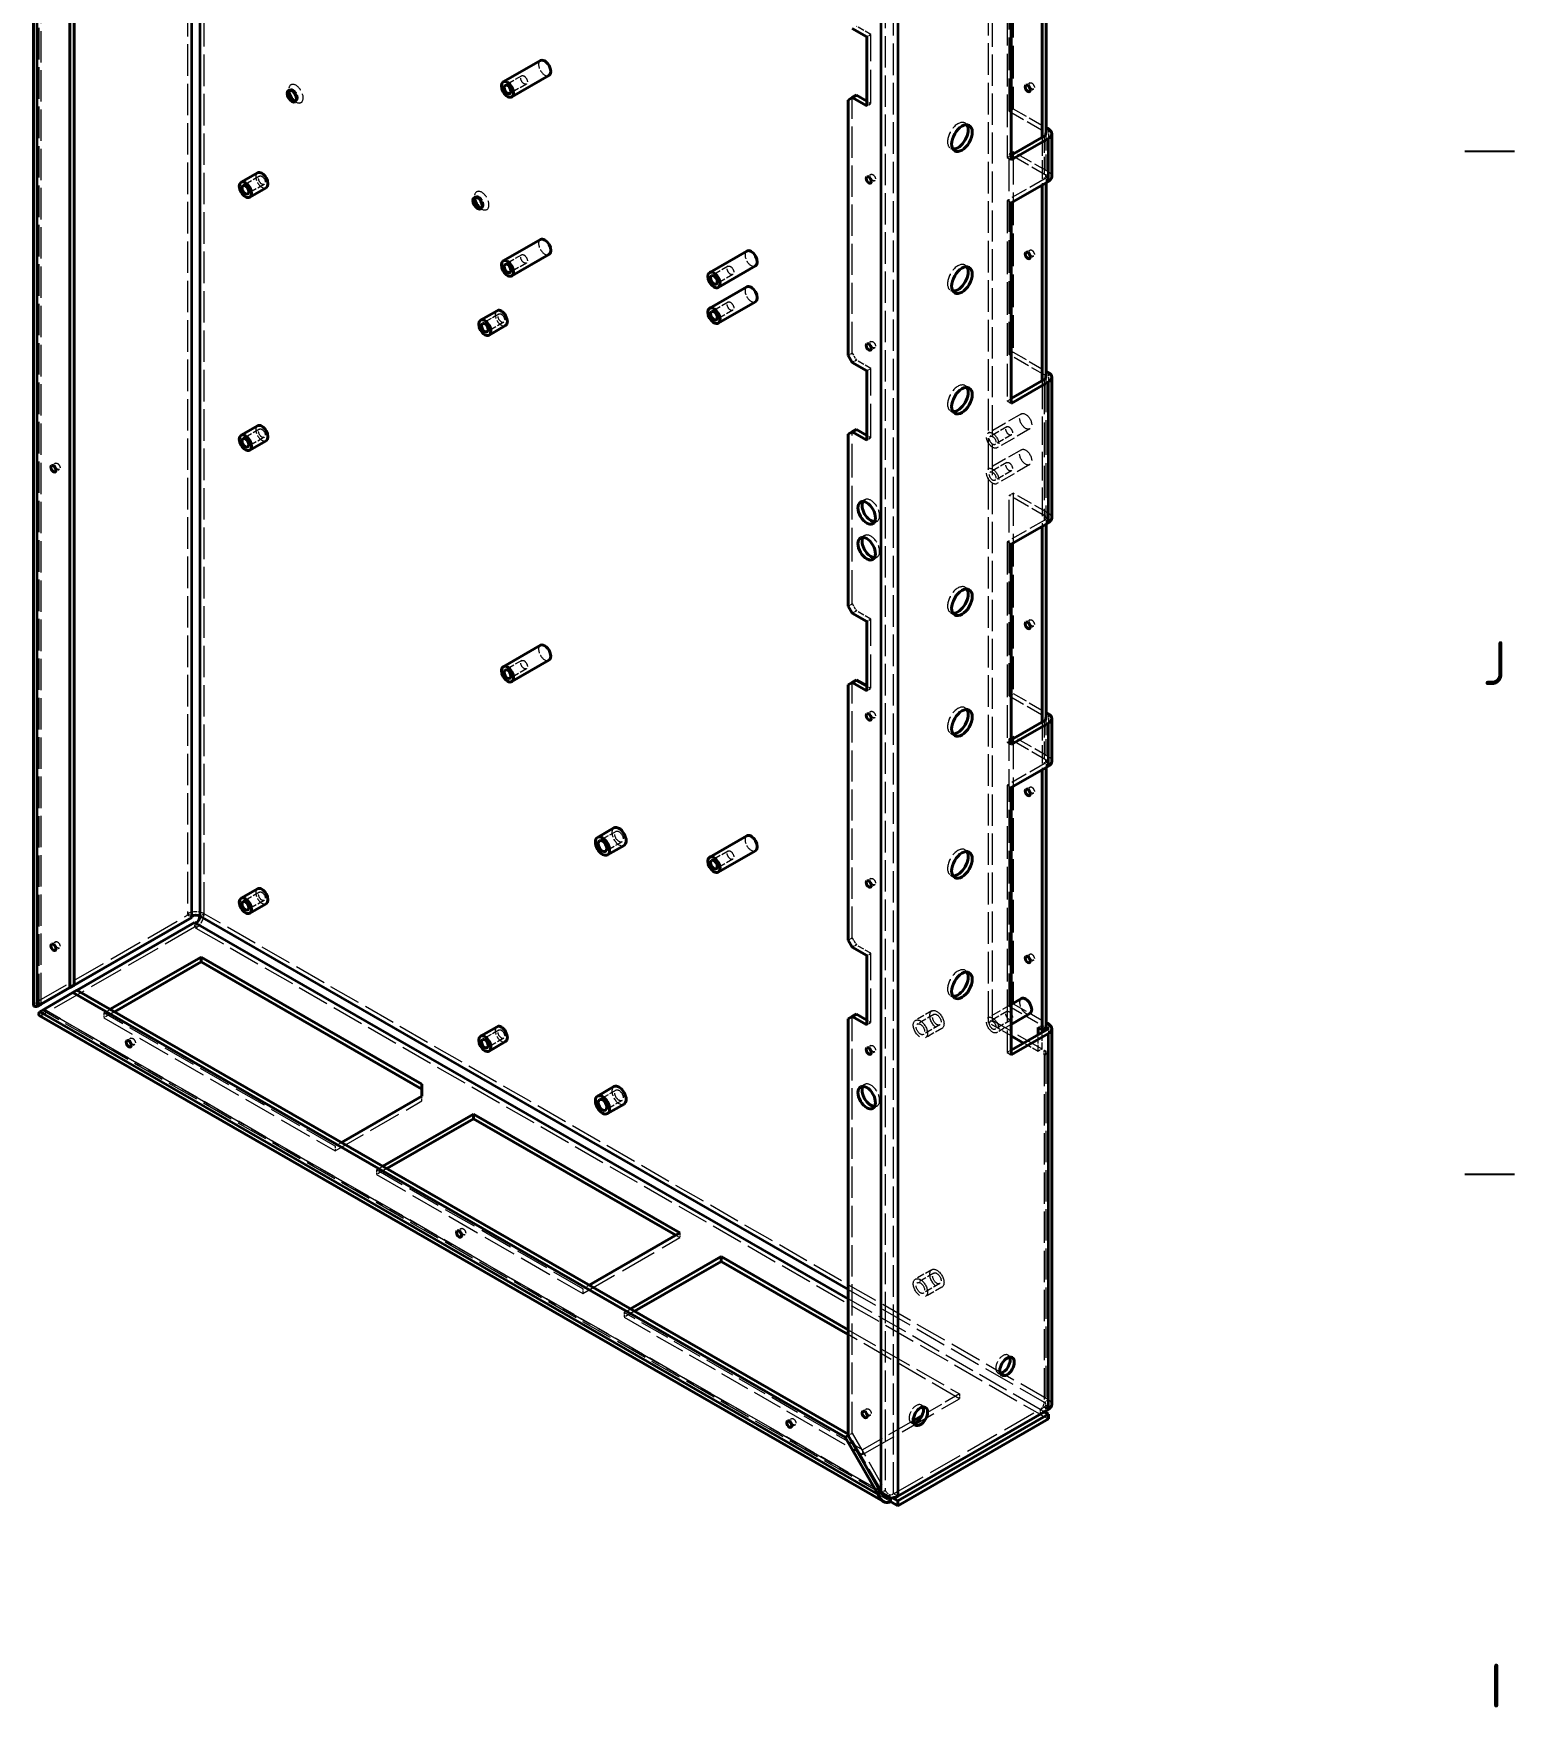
# Model space of a CAD drawing. Header units: millimetres. Extents: x 0 to 2378, y 0 to 1682.
# Drawn here: x 2141.9 to 2344.8, y 1188.4 to 1417.8 of the extents above; entities that cross this region are included whole.
import ezdxf

# ---------------------------------------------------------------- set-up
doc = ezdxf.new("R2010")
doc.units = ezdxf.units.MM
doc.header["$LTSCALE"] = 2
doc.linetypes.add('DASHED', pattern=[0.2067, 0.1654, -0.0413])
doc.layers.get('0').update_dxf_attribs({"color": 3, "lineweight": 25})
for name, color, linetype, lineweight in [('가려진 것(ISO)', 2, 'DASHED', 18), ('가려진 좁은 것(ISO)', 2, 'DASHED', 18), ('가시적인 것(ISO)', 3, 'Continuous', 40), ('가시적인 좁은 것(ISO)', 3, 'Continuous', 35), ('경계(ISO)', 7, 'Continuous', 25)]:
    doc.layers.add(name, color=color, linetype=linetype, lineweight=lineweight)
doc.styles.add('문자 텍스트_PSTEK_POSCO', font='isocp.shx')

# ---------------------------------------------------------------- blocks, each defined once
blk = doc.blocks.new('경계 Default Border')
at = {"layer": '경계(ISO)'}
for p, q in [((1169, 700.83), (1172.4, 700.83)), ((1169, 630.75), (1172.4, 630.75))]:
    blk.add_line(p, q, dxfattribs=at)
at = {"layer": '경계(ISO)', "color": 2, "char_height": 3, "attachment_point": 7, "style": '문자 텍스트_PSTEK_POSCO'}
for s, insert in [('J', (1170.23, 664.26)), ('I', (1170.71, 594.21))]:
    blk.add_mtext(s, dxfattribs=dict(at, insert=insert))

msp = doc.modelspace()

# ---------------------------------------------------------------- linework, layer by layer
at = {"layer": '가려진 것(ISO)', "ltscale": 13.062409}
for p, q in [((2142.666, 1284.644), (2142.666, 1500.967)), ((2253.492, 1240.176), (2268.765, 1231.38)), ((2268.765, 1230.726), (2253.492, 1239.522))]:
    msp.add_line(p, q, dxfattribs=at)
at = {"layer": '가려진 것(ISO)', "ltscale": 12.909633}
msp.add_line((2273.291, 1282.55), (2273.291, 1448.348), dxfattribs=at)
at = {"layer": '가려진 것(ISO)', "ltscale": 13.546203}
for p, q in [((2275.554, 1407.149), (2275.554, 1443.775)), ((2276.119, 1444.101), (2276.119, 1407.475)), ((2275.271, 1437.423), (2275.271, 1400.797)), ((2276.119, 1401.589), (2276.119, 1374.119)), ((2275.554, 1373.793), (2275.554, 1401.263)), ((2275.271, 1394.911), (2275.271, 1367.441)), ((2275.554, 1327.03), (2275.554, 1354.499)), ((2276.119, 1354.825), (2276.119, 1327.355)), ((2275.271, 1348.147), (2275.271, 1320.677)), ((2276.119, 1321.469), (2276.119, 1284.843)), ((2275.554, 1284.517), (2275.554, 1321.143)), ((2275.271, 1314.791), (2275.271, 1278.165)), ((2183.205, 1265.34), (2151.527, 1283.583)), ((2151.527, 1282.929), (2183.205, 1264.686)), ((2183.205, 1264.686), (2195.085, 1271.527))]:
    msp.add_line(p, q, dxfattribs=at)
at = {"layer": '가려진 것(ISO)', "ltscale": 13.092088}
msp.add_line((2272.725, 1282.224), (2272.725, 1441.516), dxfattribs=at)
at = {"layer": '가려진 것(ISO)', "ltscale": 2.666475}
for p, q in [((2256.603, 1417.669), (2254.623, 1418.809)), ((2256.603, 1371.886), (2254.623, 1373.026)), ((2256.603, 1337.549), (2254.623, 1338.689)), ((2256.603, 1291.766), (2254.623, 1292.907))]:
    msp.add_line(p, q, dxfattribs=at)
at = {"layer": '가려진 것(ISO)', "ltscale": 0.761779}
for p, q in [((2256.037, 1417.343), (2256.603, 1417.669)), ((2278.419, 1411.016), (2277.854, 1410.69)), ((2254.057, 1408.997), (2253.492, 1408.671)), ((2256.037, 1408.511), (2256.603, 1408.185)), ((2278.91, 1410.164), (2278.345, 1409.838)), ((2256.037, 1407.859), (2256.603, 1408.185)), ((2275.554, 1407.149), (2276.119, 1407.475)), ((2269.523, 1405.513), (2270.089, 1405.187)), ((2267.527, 1402.046), (2268.092, 1401.721)), ((2276.119, 1401.589), (2275.554, 1401.263)), ((2275.271, 1400.797), (2275.836, 1401.123)), ((2275.271, 1400.797), (2275.836, 1400.471)), ((2256.64, 1398.474), (2256.075, 1398.149)), ((2257.131, 1397.622), (2256.566, 1397.296)), ((2275.836, 1394.585), (2275.271, 1394.911)), ((2278.419, 1388.125), (2277.854, 1387.799)), ((2269.523, 1386.055), (2270.089, 1385.729)), ((2278.91, 1387.272), (2278.345, 1386.947)), ((2267.527, 1382.589), (2268.092, 1382.263)), ((2253.492, 1373.68), (2254.057, 1374.006)), ((2256.64, 1375.583), (2256.075, 1375.257)), ((2257.131, 1374.731), (2256.566, 1374.405)), ((2276.119, 1374.119), (2275.554, 1373.793)), ((2254.623, 1373.026), (2254.057, 1372.7)), ((2256.037, 1371.56), (2256.603, 1371.886)), ((2269.523, 1369.541), (2270.089, 1369.215)), ((2275.271, 1367.441), (2275.836, 1367.767)), ((2275.271, 1367.441), (2275.836, 1367.115)), ((2267.527, 1366.074), (2268.092, 1365.749)), ((2254.057, 1363.214), (2253.492, 1362.889)), ((2256.037, 1362.728), (2256.603, 1362.402)), ((2256.037, 1362.077), (2256.603, 1362.402)), ((2144.918, 1358.901), (2144.352, 1358.575)), ((2145.408, 1358.049), (2144.843, 1357.723)), ((2255.755, 1353.902), (2255.189, 1353.576)), ((2275.554, 1354.499), (2276.119, 1354.825)), ((2255.755, 1348.996), (2255.189, 1348.671)), ((2257.451, 1350.955), (2256.886, 1350.629)), ((2275.836, 1347.821), (2275.271, 1348.147)), ((2257.451, 1346.05), (2256.886, 1345.724)), ((2269.523, 1341.908), (2270.089, 1341.582)), ((2253.492, 1339.343), (2254.057, 1339.669)), ((2254.623, 1338.689), (2254.057, 1338.363)), ((2256.037, 1337.223), (2256.603, 1337.549)), ((2267.527, 1338.441), (2268.092, 1338.116)), ((2278.419, 1337.437), (2277.854, 1337.111)), ((2278.91, 1336.584), (2278.345, 1336.259)), ((2254.057, 1328.877), (2253.492, 1328.552)), ((2256.037, 1328.391), (2256.603, 1328.066)), ((2256.037, 1327.74), (2256.603, 1328.066)), ((2275.554, 1327.03), (2276.119, 1327.355)), ((2256.64, 1324.895), (2256.075, 1324.569)), ((2257.131, 1324.043), (2256.566, 1323.717)), ((2269.523, 1325.393), (2270.089, 1325.067)), ((2267.527, 1321.927), (2268.092, 1321.601)), ((2275.554, 1321.143), (2276.119, 1321.469)), ((2275.271, 1320.677), (2275.836, 1321.003)), ((2275.271, 1320.677), (2275.836, 1320.352)), ((2275.836, 1314.465), (2275.271, 1314.791)), ((2278.419, 1314.545), (2277.854, 1314.22)), ((2278.91, 1313.693), (2278.345, 1313.367)), ((2269.523, 1305.936), (2270.089, 1305.61)), ((2256.64, 1302.004), (2256.075, 1301.678)), ((2257.131, 1301.151), (2256.566, 1300.826)), ((2267.527, 1302.469), (2268.092, 1302.143)), ((2163.548, 1296.86), (2162.982, 1297.186)), ((2163.548, 1296.668), (2162.982, 1296.994)), ((2163.948, 1295.976), (2163.948, 1295.321)), ((2164.679, 1296.86), (2165.245, 1297.186)), ((2164.113, 1295.88), (2164.113, 1295.226)), ((2253.492, 1293.561), (2254.057, 1293.886)), ((2144.918, 1293.334), (2144.352, 1293.008)), ((2145.408, 1292.481), (2144.843, 1292.156)), ((2254.623, 1292.907), (2254.057, 1292.581)), ((2256.037, 1291.441), (2256.603, 1291.766)), ((2278.419, 1291.654), (2277.854, 1291.328)), ((2269.523, 1289.421), (2270.089, 1289.095)), ((2278.91, 1290.802), (2278.345, 1290.476)), ((2267.527, 1285.955), (2268.092, 1285.629)), ((2275.554, 1284.517), (2276.119, 1284.843)), ((2143.3, 1284.088), (2142.735, 1283.762)), ((2151.527, 1283.583), (2151.527, 1282.929)), ((2254.057, 1283.095), (2253.492, 1282.769)), ((2256.037, 1282.609), (2256.603, 1282.283)), ((2256.037, 1281.957), (2256.603, 1282.283)), ((2273.291, 1282.55), (2272.725, 1282.224)), ((2155.241, 1280.113), (2154.676, 1279.787)), ((2279.513, 1281.585), (2280.079, 1281.911)), ((2280.079, 1281.911), (2280.645, 1281.585)), ((2155.732, 1279.26), (2155.167, 1278.934)), ((2256.64, 1279.112), (2256.075, 1278.787)), ((2257.131, 1278.26), (2256.566, 1277.934)), ((2275.836, 1278.491), (2275.271, 1278.165)), ((2275.271, 1278.165), (2275.836, 1277.839)), ((2280.079, 1278.641), (2279.513, 1278.315)), ((2280.928, 1278.152), (2280.362, 1278.478)), ((2280.362, 1277.826), (2280.928, 1278.152)), ((2255.755, 1273.782), (2255.189, 1273.456)), ((2195.085, 1271.527), (2195.085, 1272.181)), ((2257.451, 1270.836), (2256.886, 1270.51)), ((2183.205, 1265.34), (2183.205, 1264.686)), ((2188.862, 1262.083), (2188.862, 1261.429)), ((2200.496, 1254.052), (2199.93, 1253.726)), ((2200.987, 1253.2), (2200.421, 1252.874)), ((2230.44, 1253.45), (2230.44, 1252.796)), ((2217.146, 1245.795), (2217.146, 1245.141)), ((2222.803, 1242.537), (2222.803, 1241.883)), ((2275.404, 1236.703), (2275.969, 1236.378)), ((2274.006, 1234.277), (2274.572, 1233.951)), ((2263.524, 1229.862), (2264.09, 1229.537)), ((2268.765, 1231.38), (2268.765, 1230.726)), ((2280.362, 1230.243), (2280.928, 1230.568)), ((2245.751, 1227.991), (2245.185, 1227.666)), ((2256.075, 1229.323), (2255.509, 1228.997)), ((2256.566, 1228.47), (2256, 1228.144)), ((2262.127, 1227.436), (2262.693, 1227.11)), ((2279.796, 1229.263), (2279.796, 1228.609)), ((2246.242, 1227.139), (2245.676, 1226.813)), ((2253.492, 1225.676), (2254.057, 1226.002)), ((2255.472, 1223.725), (2255.472, 1223.071)), ((2258.583, 1218.164), (2258.017, 1217.838))]:
    msp.add_line(p, q, dxfattribs=at)
at = {"layer": '가려진 것(ISO)', "ltscale": 14.029995}
for p, q in [((2256.603, 1408.185), (2256.603, 1417.669)), ((2256.603, 1362.402), (2256.603, 1371.886)), ((2256.603, 1328.066), (2256.603, 1337.549)), ((2256.603, 1282.283), (2256.603, 1291.766))]:
    msp.add_line(p, q, dxfattribs=at)
at = {"layer": '가려진 것(ISO)', "ltscale": 3.047415}
for p, q in [((2208.762, 1411.99), (2206.499, 1410.687)), ((2209.409, 1410.866), (2207.146, 1409.563)), ((2172.841, 1398.244), (2170.578, 1396.941)), ((2173.488, 1397.121), (2171.225, 1395.817)), ((2208.762, 1387.464), (2206.499, 1386.161)), ((2209.409, 1386.34), (2207.146, 1385.037)), ((2237.046, 1385.892), (2234.783, 1384.589)), ((2237.693, 1384.768), (2235.431, 1383.465)), ((2237.046, 1380.986), (2234.783, 1379.683)), ((2205.651, 1379.35), (2203.388, 1378.047)), ((2237.693, 1379.863), (2235.431, 1378.56)), ((2206.298, 1378.227), (2204.035, 1376.924)), ((2172.841, 1363.58), (2170.578, 1362.277)), ((2275.23, 1363.903), (2272.967, 1362.6)), ((2275.877, 1362.779), (2273.614, 1361.476)), ((2173.488, 1362.457), (2171.225, 1361.153)), ((2275.23, 1358.998), (2272.967, 1357.695)), ((2275.877, 1357.874), (2273.614, 1356.571)), ((2208.762, 1331.87), (2206.499, 1330.567)), ((2209.409, 1330.747), (2207.146, 1329.444)), ((2221.684, 1308.463), (2219.421, 1307.16)), ((2222.509, 1307.03), (2220.246, 1305.727)), ((2237.046, 1305.772), (2234.783, 1304.469)), ((2237.693, 1304.648), (2235.431, 1303.345)), ((2172.841, 1300.139), (2170.578, 1298.836)), ((2173.488, 1299.015), (2171.225, 1297.712)), ((2264.965, 1283.86), (2262.703, 1282.557)), ((2265.241, 1283.38), (2262.979, 1282.077)), ((2275.23, 1283.784), (2272.967, 1282.481)), ((2275.877, 1282.66), (2273.614, 1281.357)), ((2205.651, 1281.245), (2203.388, 1279.942)), ((2206.298, 1280.121), (2204.035, 1278.818)), ((2266.067, 1281.947), (2263.804, 1280.644)), ((2266.343, 1281.468), (2264.08, 1280.165)), ((2221.684, 1273.015), (2219.421, 1271.712)), ((2222.509, 1271.582), (2220.246, 1270.279)), ((2264.965, 1248.411), (2262.703, 1247.108)), ((2265.241, 1247.931), (2262.979, 1246.628)), ((2266.067, 1246.498), (2263.804, 1245.195)), ((2266.343, 1246.019), (2264.08, 1244.716))]:
    msp.add_line(p, q, dxfattribs=at)
at = {"layer": '가려진 것(ISO)', "ltscale": 0.285604}
for p, q in [((2177.029, 1410.121), (2176.817, 1409.999)), ((2177.927, 1408.561), (2177.715, 1408.439)), ((2202.485, 1395.462), (2202.272, 1395.34)), ((2203.383, 1393.902), (2203.171, 1393.78))]:
    msp.add_line(p, q, dxfattribs=at)
at = {"layer": '가려진 것(ISO)', "ltscale": 0.673312}
for p, q in [((2176.841, 1409.708), (2176.841, 1410.115)), ((2177.475, 1408.607), (2177.828, 1408.402)), ((2202.297, 1395.049), (2202.297, 1395.456)), ((2202.931, 1393.948), (2203.283, 1393.743))]:
    msp.add_line(p, q, dxfattribs=at)
at = {"layer": '가려진 것(ISO)', "ltscale": 1.077359}
for p, q in [((2254.623, 1409.325), (2254.057, 1408.997)), ((2254.057, 1374.006), (2254.623, 1373.026)), ((2254.623, 1363.543), (2254.057, 1363.214)), ((2254.057, 1339.669), (2254.623, 1338.689)), ((2254.623, 1329.206), (2254.057, 1328.877)), ((2254.057, 1293.886), (2254.623, 1292.907)), ((2254.623, 1283.423), (2254.057, 1283.095))]:
    msp.add_line(p, q, dxfattribs=at)
at = {"layer": '가려진 것(ISO)', "ltscale": 12.941461}
for p, q in [((2254.057, 1374.006), (2254.057, 1408.997)), ((2254.057, 1293.886), (2254.057, 1328.877))]:
    msp.add_line(p, q, dxfattribs=at)
at = {"layer": '가려진 것(ISO)', "ltscale": 6.856808}
for p, q in [((2275.554, 1407.149), (2280.645, 1404.217)), ((2280.596, 1404.054), (2280.596, 1398.168)), ((2280.645, 1398.331), (2275.554, 1401.263)), ((2280.362, 1397.842), (2275.271, 1394.911)), ((2280.645, 1370.861), (2275.554, 1373.793)), ((2280.645, 1351.567), (2275.554, 1354.499)), ((2280.362, 1351.079), (2275.271, 1348.147)), ((2275.554, 1327.03), (2280.645, 1324.098)), ((2280.596, 1323.935), (2280.596, 1318.049)), ((2280.645, 1318.211), (2275.554, 1321.143)), ((2280.362, 1317.723), (2275.271, 1314.791))]:
    msp.add_line(p, q, dxfattribs=at)
at = {"layer": '가려진 것(ISO)', "ltscale": 6.094929}
for p, q in [((2276.119, 1407.475), (2280.645, 1404.869)), ((2276.119, 1374.119), (2280.645, 1371.513)), ((2277.227, 1365.667), (2272.702, 1363.061)), ((2278.405, 1363.622), (2273.88, 1361.016)), ((2277.227, 1360.762), (2272.702, 1358.156)), ((2278.405, 1358.716), (2273.88, 1356.11)), ((2276.119, 1327.355), (2280.645, 1324.749)), ((2275.554, 1284.517), (2280.079, 1281.911)), ((2276.119, 1284.843), (2280.645, 1282.237))]:
    msp.add_line(p, q, dxfattribs=at)
at = {"layer": '가려진 것(ISO)', "ltscale": 6.579017}
for p, q in [((2280.569, 1403.935), (2280.569, 1398.287)), ((2280.569, 1323.816), (2280.569, 1318.168))]:
    msp.add_line(p, q, dxfattribs=at)
at = {"layer": '가려진 것(ISO)', "ltscale": 6.475868}
for p, q in [((2280.928, 1398.82), (2276.119, 1401.589)), ((2280.928, 1352.056), (2276.119, 1354.825)), ((2280.928, 1318.7), (2276.119, 1321.469))]:
    msp.add_line(p, q, dxfattribs=at)
at = {"layer": '가려진 것(ISO)', "ltscale": 7.615746}
for p, q in [((2280.079, 1403.566), (2280.079, 1397.028)), ((2280.079, 1323.446), (2280.079, 1316.908))]:
    msp.add_line(p, q, dxfattribs=at)
at = {"layer": '가려진 것(ISO)', "ltscale": 0.101972}
for p, q in [((2280.569, 1398.287), (2280.645, 1398.331)), ((2280.569, 1351.524), (2280.645, 1351.567)), ((2280.569, 1318.168), (2280.645, 1318.211))]:
    msp.add_line(p, q, dxfattribs=at)
at = {"layer": '가려진 것(ISO)', "ltscale": 1.138307}
for p, q in [((2280.645, 1398.331), (2280.645, 1397.354)), ((2280.645, 1351.567), (2280.645, 1350.59)), ((2280.645, 1318.211), (2280.645, 1317.234))]:
    msp.add_line(p, q, dxfattribs=at)
at = {"layer": '가려진 것(ISO)', "ltscale": 11.803054}
msp.add_line((2280.079, 1370.21), (2280.079, 1350.264), dxfattribs=at)
at = {"layer": '가려진 것(ISO)', "ltscale": 14.095494}
msp.add_line((2280.569, 1370.579), (2280.569, 1351.524), dxfattribs=at)
at = {"layer": '가려진 것(ISO)', "ltscale": 14.271892}
msp.add_line((2280.596, 1370.699), (2280.596, 1351.404), dxfattribs=at)
at = {"layer": '가려진 것(ISO)', "ltscale": 13.933236}
msp.add_line((2254.057, 1339.669), (2254.057, 1363.214), dxfattribs=at)
at = {"layer": '가려진 것(ISO)', "ltscale": 14.126754}
for p, q in [((2142.335, 1285.104), (2162.982, 1296.994)), ((2163.948, 1295.321), (2143.3, 1283.431)), ((2259.714, 1217.701), (2280.362, 1229.591))]:
    msp.add_line(p, q, dxfattribs=at)
at = {"layer": '가려진 것(ISO)', "ltscale": 0.223049}
for p, q in [((2162.982, 1296.994), (2162.982, 1297.186)), ((2164.113, 1295.226), (2163.948, 1295.321)), ((2253.492, 1225.865), (2253.657, 1225.77))]:
    msp.add_line(p, q, dxfattribs=at)
at = {"layer": '가려진 것(ISO)', "ltscale": 10.946984}
for p, q in [((2143.3, 1284.088), (2147.826, 1286.714)), ((2258.183, 1217.931), (2253.657, 1225.77)), ((2254.057, 1226.002), (2258.583, 1218.164))]:
    msp.add_line(p, q, dxfattribs=at)
at = {"layer": '가려진 것(ISO)', "ltscale": 6.121499}
msp.add_line((2147.845, 1286.703), (2143.3, 1284.085), dxfattribs=at)
at = {"layer": '가려진 것(ISO)', "ltscale": 4.221442}
msp.add_line((2275.836, 1284.746), (2272.702, 1282.941), dxfattribs=at)
at = {"layer": '가려진 것(ISO)', "ltscale": 13.191597}
msp.add_line((2258.75, 1217.333), (2143.066, 1283.951), dxfattribs=at)
at = {"layer": '가려진 것(ISO)', "ltscale": 1.169288}
for p, q in [((2151.527, 1283.583), (2152.395, 1284.083)), ((2184.074, 1265.84), (2183.205, 1265.34)), ((2188.862, 1262.083), (2189.73, 1262.583)), ((2218.015, 1246.295), (2217.146, 1245.795)), ((2222.803, 1242.537), (2223.672, 1243.037))]:
    msp.add_line(p, q, dxfattribs=at)
at = {"layer": '가려진 것(ISO)', "ltscale": 1.934119}
for p, q in [((2152.963, 1283.756), (2151.527, 1282.929)), ((2190.298, 1262.256), (2188.862, 1261.429)), ((2224.239, 1242.71), (2222.803, 1241.883))]:
    msp.add_line(p, q, dxfattribs=at)
at = {"layer": '가려진 것(ISO)', "ltscale": 12.994365}
msp.add_line((2254.057, 1226.002), (2254.057, 1283.095), dxfattribs=at)
at = {"layer": '가려진 것(ISO)', "ltscale": 4.190233}
msp.add_line((2275.836, 1280.433), (2272.725, 1282.224), dxfattribs=at)
at = {"layer": '가려진 것(ISO)', "ltscale": 11.611031}
msp.add_line((2280.079, 1278.641), (2273.291, 1282.55), dxfattribs=at)
at = {"layer": '가려진 것(ISO)', "ltscale": 2.635266}
msp.add_line((2275.836, 1282.023), (2273.88, 1280.896), dxfattribs=at)
at = {"layer": '가려진 것(ISO)', "ltscale": 2.670887}
for p, q in [((2279.513, 1278.315), (2279.513, 1280.608)), ((2280.079, 1278.641), (2280.079, 1280.934))]:
    msp.add_line(p, q, dxfattribs=at)
at = {"layer": '가려진 것(ISO)', "ltscale": 0.758838}
msp.add_line((2280.928, 1281.422), (2280.928, 1280.771), dxfattribs=at)
at = {"layer": '가려진 것(ISO)', "ltscale": 2.681236}
msp.add_line((2279.513, 1278.315), (2277.522, 1279.462), dxfattribs=at)
at = {"layer": '가려진 것(ISO)', "ltscale": 12.974447}
msp.add_line((2280.596, 1278.152), (2280.596, 1229.917), dxfattribs=at)
at = {"layer": '가려진 것(ISO)', "ltscale": 13.822656}
for p, q in [((2217.146, 1245.795), (2188.862, 1262.083)), ((2188.862, 1261.429), (2217.146, 1245.141))]:
    msp.add_line(p, q, dxfattribs=at)
at = {"layer": '가려진 것(ISO)', "ltscale": 15.158845}
for p, q in [((2217.146, 1245.141), (2230.44, 1252.796)), ((2255.472, 1223.071), (2268.765, 1230.726))]:
    msp.add_line(p, q, dxfattribs=at)
at = {"layer": '가려진 것(ISO)', "ltscale": 0.764731}
msp.add_line((2230.44, 1252.796), (2229.872, 1253.123), dxfattribs=at)
at = {"layer": '가려진 것(ISO)', "ltscale": 12.417352}
for p, q in [((2255.472, 1223.725), (2222.803, 1242.537)), ((2222.803, 1241.883), (2255.472, 1223.071))]:
    msp.add_line(p, q, dxfattribs=at)
at = {"layer": '가려진 것(ISO)', "ltscale": 6.935311}
msp.add_line((2268.765, 1231.38), (2263.616, 1228.415), dxfattribs=at)
at = {"layer": '가려진 것(ISO)', "ltscale": 11.853854}
msp.add_line((2262.402, 1227.716), (2255.472, 1223.725), dxfattribs=at)
at = {"layer": '가려진 것(ISO)', "ltscale": 0.758826}
msp.add_line((2280.36, 1228.938), (2279.796, 1229.263), dxfattribs=at)
at = {"layer": '가려진 것(ISO)', "ltscale": 1.523657}
msp.add_line((2279.796, 1228.609), (2280.928, 1227.957), dxfattribs=at)
at = {"layer": '가려진 것(ISO)', "ltscale": 0.222007}
msp.add_line((2253.657, 1225.77), (2253.493, 1225.675), dxfattribs=at)
at = {"layer": '가려진 것(ISO)', "ltscale": 0.221659}
msp.add_line((2258.183, 1217.931), (2258.018, 1217.837), dxfattribs=at)
at = {"layer": '가려진 것(ISO)', "ltscale": 0.329824}
msp.add_line((2259.314, 1217.277), (2259.559, 1217.136), dxfattribs=at)
at = {"layer": '가려진 것(ISO)', "ltscale": 3.530331}
for centre in [(2211.914, 1413.057), (2173.164, 1397.682), (2211.914, 1388.531), (2240.198, 1386.959), (2240.198, 1382.053), (2205.974, 1378.789), (2173.164, 1363.018), (2211.914, 1332.937), (2240.198, 1306.839), (2173.164, 1299.577), (2277.816, 1284.525), (2205.974, 1280.683)]:
    msp.add_ellipse(centre, major_axis=(0.589, -1.023), ratio=0.5780931, start_param=3.1415927, end_param=6.2831853, dxfattribs=at)
at = {"layer": '가려진 것(ISO)', "ltscale": 6.818691}
for centre in [(2177.831, 1409.545), (2203.287, 1394.886)]:
    msp.add_ellipse(centre, major_axis=(0.699, -1.213), ratio=0.5780931, start_param=5.2968474, end_param=10.4111158, dxfattribs=at)
at = {"layer": '가려진 것(ISO)', "ltscale": 3.879783}
for centre in [(2209.085, 1411.428), (2173.164, 1397.682), (2209.085, 1386.902), (2237.37, 1385.33), (2237.37, 1380.425), (2205.974, 1378.789), (2173.164, 1363.018), (2273.291, 1362.038), (2275.554, 1363.341), (2275.554, 1358.436), (2273.291, 1357.133), (2209.085, 1331.309), (2237.37, 1305.21), (2173.164, 1299.577), (2273.291, 1281.919), (2275.554, 1283.222), (2205.974, 1280.683)]:
    msp.add_ellipse(centre, major_axis=(-0.324, 0.562), ratio=0.5780931, dxfattribs=at)
at = {"layer": '가려진 것(ISO)', "ltscale": 2.942724}
for centre in [(2278.665, 1410.59), (2256.886, 1398.048), (2278.665, 1387.698), (2256.886, 1375.157), (2145.163, 1358.475), (2278.665, 1337.011), (2256.886, 1324.469), (2278.665, 1314.119), (2256.886, 1301.578), (2145.163, 1292.908), (2278.665, 1291.228), (2155.487, 1279.686), (2256.886, 1278.686), (2200.742, 1253.626), (2245.996, 1227.565), (2256.32, 1228.896)]:
    msp.add_ellipse(centre, major_axis=(-0.245, 0.426), ratio=0.5780931, dxfattribs=at)
at = {"layer": '가려진 것(ISO)', "ltscale": 3.099685}
for centre in [(2177.478, 1409.341), (2202.934, 1394.682)]:
    msp.add_ellipse(centre, major_axis=(-0.449, 0.78), ratio=0.5780931, start_param=2.9041191, end_param=6.5206588, dxfattribs=at)
at = {"layer": '가려진 것(ISO)', "ltscale": 7.073884}
for centre in [(2268.525, 1403.78), (2268.525, 1384.322), (2268.525, 1367.808), (2268.525, 1340.174), (2268.525, 1323.66), (2268.525, 1304.202), (2268.525, 1287.688)]:
    msp.add_ellipse(centre, major_axis=(0.998, 1.733), ratio=0.5780931, start_param=5.9969973, end_param=9.710966, dxfattribs=at)
at = {"layer": '가려진 것(ISO)', "ltscale": 0.797737}
for centre in [(2279.796, 1398.168), (2279.796, 1351.404), (2279.796, 1318.049)]:
    msp.add_ellipse(centre, major_axis=(0.8, 0), ratio=0.5758617, start_param=5.4977871, end_param=6.5449847, dxfattribs=at)
at = {"layer": '가려진 것(ISO)', "ltscale": 1.196656}
for centre, major_axis, ratio, start_param, end_param in [((2279.796, 1398.168), (1.6, 0), 0.5758617, 0, 0.7853982), ((2279.796, 1351.404), (1.6, 0), 0.5758617, 0, 0.7853982), ((2279.796, 1318.049), (1.6, 0), 0.5758617, 0, 0.7853982), ((2279.796, 1278.152), (0.8, 0), 0.5758617, 5.4977871, 7.0685835), ((2279.796, 1229.917), (0.399, 0.693), 0.5780931, 3.9250571, 5.4958534), ((2279.796, 1229.917), (0.8, 0), 0.5758617, 5.4977871, 7.0685835), ((2279.796, 1229.917), (1.6, 0), 0.5758617, 0, 0.7853982)]:
    msp.add_ellipse(centre, major_axis=major_axis, ratio=ratio, start_param=start_param, end_param=end_param, dxfattribs=at)
at = {"layer": '가려진 것(ISO)', "ltscale": 7.060761}
for centre in [(2277.816, 1364.644), (2273.291, 1362.038), (2277.816, 1359.739), (2273.291, 1357.133), (2273.291, 1281.919)]:
    msp.add_ellipse(centre, major_axis=(-0.589, 1.023), ratio=0.5780931, dxfattribs=at)
at = {"layer": '가려진 것(ISO)', "ltscale": 6.182315}
for centre in [(2256.603, 1352.428), (2256.603, 1347.523), (2256.603, 1272.309)]:
    msp.add_ellipse(centre, major_axis=(0.848, -1.473), ratio=0.5780931, start_param=5.9446408, end_param=9.7633224, dxfattribs=at)
at = {"layer": '가려진 것(ISO)', "ltscale": 4.128709}
for centre in [(2222.096, 1307.747), (2222.096, 1272.298)]:
    msp.add_ellipse(centre, major_axis=(0.689, -1.196), ratio=0.5780931, start_param=3.1415927, end_param=6.2831853, dxfattribs=at)
at = {"layer": '가려진 것(ISO)', "ltscale": 4.94729}
for centre in [(2222.096, 1307.747), (2265.654, 1282.664), (2263.391, 1281.361), (2222.096, 1272.298), (2265.654, 1247.215), (2263.391, 1245.912)]:
    msp.add_ellipse(centre, major_axis=(-0.413, 0.716), ratio=0.5780931, dxfattribs=at)
at = {"layer": '가려진 것(ISO)', "ltscale": 2.393412}
for centre, major_axis, ratio, start_param, end_param in [((2164.113, 1296.534), (1.6, 0), 0.5758617, 0.7853982, 2.3561945), ((2164.113, 1296.534), (-0.798, -1.387), 0.5780931, 0.7834645, 2.3542608), ((2279.796, 1229.917), (-0.798, -1.387), 0.5780931, 0.7834645, 2.3542608)]:
    msp.add_ellipse(centre, major_axis=major_axis, ratio=ratio, start_param=start_param, end_param=end_param, dxfattribs=at)
at = {"layer": '가려진 것(ISO)', "ltscale": 1.455164}
for centre, major_axis, ratio, start_param, end_param in [((2143.866, 1284.414), (0.8, 0.462), 0.0016725, 2.3552276, 3.9260239), ((2258.749, 1218.257), (0.566, -0.979), 0.5769785, 4.7114221, 6.2822185)]:
    msp.add_ellipse(centre, major_axis=major_axis, ratio=ratio, start_param=start_param, end_param=end_param, dxfattribs=at)
at = {"layer": '가려진 것(ISO)', "ltscale": 10.487174}
for centre in [(2263.391, 1281.361), (2265.654, 1282.664), (2265.654, 1247.215), (2263.391, 1245.912)]:
    msp.add_ellipse(centre, major_axis=(-0.689, 1.196), ratio=0.5780931, dxfattribs=at)
at = {"layer": '가려진 것(ISO)', "ltscale": 5.295444}
for centre in [(2274.705, 1235.49), (2262.826, 1228.649)]:
    msp.add_ellipse(centre, major_axis=(0.699, 1.213), ratio=0.5780931, start_param=5.8680848, end_param=9.8398785, dxfattribs=at)
at = {"layer": '가려진 것(ISO)', "ltscale": 0.80604}
msp.add_ellipse((2259.149, 1218.489), major_axis=(0.566, -0.979), ratio=0.5769785, start_param=4.7114221, end_param=5.4968203, dxfattribs=at)
at = {"layer": '가려진 것(ISO)', "ltscale": 0.598278}
msp.add_ellipse((2259.149, 1218.027), major_axis=(0.8, 0), ratio=0.5758617, start_param=4.712389, end_param=5.4977871, dxfattribs=at)
at = {"layer": '가려진 것(ISO)', "ltscale": 1.22289}
msp.add_open_spline([(2141.867, 1284.644), (2141.866, 1284.668), (2141.872, 1284.694), (2141.885, 1284.721), (2141.937, 1284.831), (2142.097, 1284.967), (2142.335, 1285.104)], degree=3, knots=[-0.78539816, -0.78539816, -0.78539816, -0.78539816, -0.62965502, -0.62965502, -0.62965502, 0, 0, 0, 0], dxfattribs=at)
at = {"layer": '가려진 것(ISO)', "ltscale": 0.943371}
msp.add_open_spline([(2142.663, 1284.644), (2142.626, 1284.644), (2142.596, 1284.643), (2142.558, 1284.639), (2142.552, 1284.638), (2142.548, 1284.638), (2142.548, 1284.638), (2142.548, 1284.638), (2142.557, 1284.639), (2142.587, 1284.647), (2142.61, 1284.653), (2142.665, 1284.671), (2142.699, 1284.683), (2142.776, 1284.716), (2142.821, 1284.737), (2142.877, 1284.767), (2142.887, 1284.773), (2142.898, 1284.779)], degree=3, knots=[0.00122001, 0.00122001, 0.00122001, 0.00122001, 0.0445376, 0.0445376, 0.08531395, 0.08531395, 0.08561374, 0.08561374, 0.12270622, 0.12270622, 0.15867402, 0.15867402, 0.1963105, 0.1963105, 0.23809845, 0.23809845, 0.24789216, 0.24789216, 0.24789216, 0.24789216], dxfattribs=at)
at = {"layer": '가려진 것(ISO)', "ltscale": 1.218876}
msp.add_open_spline([(2143.3, 1283.431), (2143.005, 1283.261), (2142.774, 1283.2), (2142.667, 1283.259)], degree=3, dxfattribs=at)
at = {"layer": '가려진 것(ISO)', "ltscale": 0.931842}
msp.add_open_spline([(2143.298, 1284.087), (2143.239, 1284.052), (2143.185, 1284.015), (2143.101, 1283.95), (2143.068, 1283.921), (2143.026, 1283.882), (2143.014, 1283.868), (2143.006, 1283.859), (2143.005, 1283.858), (2143.005, 1283.858), (2143.006, 1283.859), (2143.013, 1283.869), (2143.022, 1283.881), (2143.043, 1283.913), (2143.054, 1283.931), (2143.066, 1283.951)], degree=3, knots=[0, 0, 0, 0, 0.05443853, 0.05443853, 0.10276192, 0.10276192, 0.14297232, 0.14297232, 0.16065327, 0.16065327, 0.17932472, 0.17932472, 0.21540633, 0.21540633, 0.24351067, 0.24351067, 0.24351067, 0.24351067], dxfattribs=at)
at = {"layer": '가려진 것(ISO)', "ltscale": 0.761779}
msp.add_open_spline([(2259.149, 1217.566), (2259.149, 1217.489), (2259.149, 1217.413), (2259.149, 1217.259), (2259.149, 1217.182), (2259.149, 1217.105)], degree=3, knots=[0, 0, 0, 0, 0.1, 0.1, 0.2, 0.2, 0.2, 0.2], dxfattribs=at)
at = {"layer": '가려진 것(ISO)', "ltscale": 0.194407}
msp.add_open_spline([(2259.314, 1217.277), (2259.314, 1217.222), (2259.314, 1217.166), (2259.314, 1217.11)], degree=3, dxfattribs=at)
at = {"layer": '가려진 좁은 것(ISO)', "ltscale": 13.062409}
for p, q in [((2162.982, 1513.509), (2162.982, 1297.186)), ((2165.245, 1297.186), (2165.245, 1513.509)), ((2259.714, 1217.701), (2259.714, 1434.024))]:
    msp.add_line(p, q, dxfattribs=at)
at = {"layer": '가려진 좁은 것(ISO)', "ltscale": 13.006557}
for p, q in [((2142.9, 1284.781), (2142.9, 1500.179)), ((2258.583, 1433.562), (2258.583, 1218.164))]:
    msp.add_line(p, q, dxfattribs=at)
at = {"layer": '가려진 좁은 것(ISO)', "ltscale": 1.517776}
for p, q in [((2280.928, 1404.706), (2280.928, 1403.403)), ((2280.928, 1371.35), (2280.928, 1370.047)), ((2280.928, 1324.586), (2280.928, 1323.283))]:
    msp.add_line(p, q, dxfattribs=at)
at = {"layer": '가려진 좁은 것(ISO)', "ltscale": 6.856808}
for p, q in [((2280.362, 1403.729), (2280.362, 1397.842)), ((2280.362, 1323.609), (2280.362, 1317.723))]:
    msp.add_line(p, q, dxfattribs=at)
at = {"layer": '가려진 좁은 것(ISO)', "ltscale": 14.271892}
msp.add_line((2280.362, 1370.373), (2280.362, 1351.079), dxfattribs=at)
at = {"layer": '가려진 좁은 것(ISO)', "ltscale": 13.191421}
for p, q in [((2280.928, 1230.568), (2165.245, 1297.186)), ((2164.113, 1295.226), (2279.796, 1228.609))]:
    msp.add_line(p, q, dxfattribs=at)
at = {"layer": '가려진 좁은 것(ISO)', "ltscale": 0.761779}
for p, q in [((2142.9, 1284.778), (2142.335, 1285.104)), ((2143.3, 1283.431), (2143.3, 1284.085)), ((2280.362, 1229.591), (2280.928, 1229.265)), ((2260.28, 1217.375), (2259.714, 1217.701))]:
    msp.add_line(p, q, dxfattribs=at)
at = {"layer": '가려진 좁은 것(ISO)', "ltscale": 13.100196}
msp.add_line((2258.183, 1217.931), (2143.3, 1284.088), dxfattribs=at)
at = {"layer": '가려진 좁은 것(ISO)', "ltscale": 13.229207}
for p, q in [((2143.3, 1284.085), (2259.314, 1217.277)), ((2259.314, 1216.623), (2143.3, 1283.431))]:
    msp.add_line(p, q, dxfattribs=at)
at = {"layer": '가려진 좁은 것(ISO)', "ltscale": 0.758838}
for p, q in [((2280.928, 1282.074), (2280.928, 1281.422)), ((2280.362, 1277.826), (2280.362, 1278.478))]:
    msp.add_line(p, q, dxfattribs=at)
at = {"layer": '가려진 좁은 것(ISO)', "ltscale": 12.974447}
msp.add_line((2280.362, 1277.826), (2280.362, 1229.591), dxfattribs=at)
at = {"layer": '가려진 좁은 것(ISO)', "ltscale": 13.131522}
msp.add_line((2253.492, 1245.716), (2280.362, 1230.243), dxfattribs=at)
at = {"layer": '가려진 좁은 것(ISO)', "ltscale": 12.855069}
msp.add_line((2279.796, 1229.263), (2253.492, 1244.411), dxfattribs=at)
at = {"layer": '가시적인 것(ISO)'}
for p, q in [((2141.866, 1284.644), (2141.866, 1500.967)), ((2146.86, 1492.015), (2146.86, 1287.081)), ((2147.426, 1492.151), (2147.426, 1287.407)), ((2280.079, 1439.54), (2280.079, 1403.566)), ((2280.645, 1439.866), (2280.645, 1404.217)), ((2275.836, 1400.471), (2275.836, 1437.097)), ((2254.057, 1418.483), (2256.037, 1417.343)), ((2256.037, 1417.343), (2256.037, 1407.859)), ((2211.325, 1414.08), (2206.234, 1411.148)), ((2212.503, 1412.034), (2207.412, 1409.103)), ((2253.492, 1408.671), (2254.057, 1409)), ((2253.492, 1373.68), (2253.492, 1408.671)), ((2254.057, 1409), (2254.623, 1409.325)), ((2256.037, 1407.859), (2254.057, 1409)), ((2254.623, 1409.325), (2256.037, 1408.511)), ((2280.645, 1404.217), (2280.569, 1404.174)), ((2280.569, 1404.174), (2280.569, 1403.935)), ((2280.645, 1404.869), (2280.928, 1404.706)), ((2281.396, 1404.054), (2281.396, 1398.168)), ((2275.836, 1401.123), (2280.362, 1403.729)), ((2280.928, 1403.403), (2275.836, 1400.471)), ((2172.576, 1398.705), (2170.313, 1397.402)), ((2275.836, 1394.585), (2280.928, 1397.517)), ((2280.079, 1397.028), (2280.079, 1370.21)), ((2280.645, 1397.354), (2280.645, 1370.861)), ((2173.753, 1396.66), (2171.491, 1395.357)), ((2275.836, 1367.115), (2275.836, 1394.585)), ((2211.325, 1389.553), (2206.234, 1386.621)), ((2239.609, 1387.981), (2234.518, 1385.049)), ((2212.503, 1387.508), (2207.412, 1384.576)), ((2240.787, 1385.936), (2235.696, 1383.004)), ((2239.609, 1383.076), (2234.518, 1380.144)), ((2240.787, 1381.031), (2235.696, 1378.099)), ((2205.385, 1379.811), (2203.123, 1378.508)), ((2206.563, 1377.766), (2204.3, 1376.463)), ((2254.057, 1372.7), (2253.492, 1373.68)), ((2254.057, 1372.7), (2256.037, 1371.56)), ((2256.037, 1371.56), (2256.037, 1362.077)), ((2275.836, 1367.767), (2280.362, 1370.373)), ((2280.928, 1370.047), (2275.836, 1367.115)), ((2280.645, 1370.861), (2280.569, 1370.818)), ((2280.569, 1370.818), (2280.569, 1370.579)), ((2280.645, 1371.513), (2280.928, 1371.35)), ((2281.396, 1370.699), (2281.396, 1351.404)), ((2172.576, 1364.041), (2170.313, 1362.738)), ((2253.492, 1362.889), (2254.057, 1363.217)), ((2253.492, 1339.343), (2253.492, 1362.889)), ((2254.057, 1363.217), (2254.623, 1363.543)), ((2256.037, 1362.077), (2254.057, 1363.217)), ((2254.623, 1363.543), (2256.037, 1362.728)), ((2173.753, 1361.996), (2171.491, 1360.693)), ((2275.836, 1347.821), (2280.928, 1350.753)), ((2280.079, 1350.264), (2280.079, 1323.446)), ((2280.645, 1350.59), (2280.645, 1324.098)), ((2275.836, 1320.352), (2275.836, 1347.821)), ((2254.057, 1338.363), (2253.492, 1339.343)), ((2254.057, 1338.363), (2256.037, 1337.223)), ((2256.037, 1337.223), (2256.037, 1327.74)), ((2211.325, 1333.96), (2206.234, 1331.028)), ((2212.503, 1331.915), (2207.412, 1328.983)), ((2253.492, 1328.552), (2254.057, 1328.88)), ((2253.492, 1293.561), (2253.492, 1328.552)), ((2254.057, 1328.88), (2254.623, 1329.206)), ((2256.037, 1327.74), (2254.057, 1328.88)), ((2254.623, 1329.206), (2256.037, 1328.391)), ((2275.836, 1321.003), (2280.362, 1323.609)), ((2280.645, 1324.098), (2280.569, 1324.054)), ((2280.569, 1324.054), (2280.569, 1323.816)), ((2280.645, 1324.749), (2280.928, 1324.586)), ((2281.396, 1323.935), (2281.396, 1318.049)), ((2280.928, 1323.283), (2275.836, 1320.352)), ((2275.836, 1314.465), (2280.928, 1317.397)), ((2280.079, 1316.908), (2280.079, 1281.26)), ((2280.645, 1317.234), (2280.645, 1281.585)), ((2275.836, 1277.839), (2275.836, 1314.465)), ((2221.408, 1308.943), (2219.145, 1307.64)), ((2239.609, 1307.862), (2234.518, 1304.93)), ((2222.785, 1306.551), (2220.522, 1305.248)), ((2240.787, 1305.816), (2235.696, 1302.885)), ((2172.576, 1300.599), (2170.313, 1299.296)), ((2173.753, 1298.554), (2171.491, 1297.251)), ((2163.548, 1296.668), (2142.9, 1284.778)), ((2163.948, 1295.976), (2147.845, 1286.703)), ((2163.548, 1296.86), (2163.548, 1296.668)), ((2164.113, 1295.88), (2163.948, 1295.976)), ((2254.057, 1292.581), (2253.492, 1293.561)), ((2254.057, 1292.581), (2256.037, 1291.441)), ((2256.037, 1291.441), (2256.037, 1281.957)), ((2152.395, 1284.083), (2164.821, 1291.238)), ((2164.821, 1290.584), (2152.963, 1283.756)), ((2164.821, 1291.238), (2195.085, 1273.81)), ((2164.821, 1291.238), (2164.821, 1290.584)), ((2195.085, 1273.156), (2164.821, 1290.584)), ((2146.86, 1287.081), (2142.335, 1284.455)), ((2142.9, 1284.781), (2147.426, 1287.407)), ((2147.426, 1287.407), (2146.86, 1287.081)), ((2142.9, 1284.781), (2142.335, 1284.455)), ((2142.735, 1283.762), (2147.26, 1286.388)), ((2147.826, 1286.714), (2147.26, 1286.388)), ((2147.26, 1286.388), (2253.092, 1225.444)), ((2147.826, 1286.714), (2253.492, 1225.865)), ((2277.227, 1285.547), (2275.836, 1284.746)), ((2258.351, 1216.64), (2142.667, 1283.258)), ((2253.492, 1282.769), (2254.057, 1283.097)), ((2253.492, 1225.676), (2253.492, 1282.769)), ((2254.057, 1283.097), (2254.623, 1283.423)), ((2256.037, 1281.957), (2254.057, 1283.097)), ((2254.623, 1283.423), (2256.037, 1282.609)), ((2278.405, 1283.502), (2275.836, 1282.023)), ((2280.645, 1282.237), (2280.928, 1282.074)), ((2205.385, 1281.705), (2203.123, 1280.402)), ((2280.928, 1281.422), (2275.836, 1278.491)), ((2280.928, 1280.771), (2275.836, 1277.839)), ((2277.522, 1279.462), (2275.836, 1280.433)), ((2279.513, 1281.585), (2280.079, 1281.26)), ((2279.513, 1280.608), (2279.513, 1281.585)), ((2280.645, 1281.585), (2280.079, 1281.26)), ((2280.079, 1280.934), (2280.079, 1281.26)), ((2280.645, 1281.585), (2280.928, 1281.422)), ((2281.396, 1281.422), (2281.396, 1229.917)), ((2206.563, 1279.66), (2204.3, 1278.357)), ((2195.085, 1272.181), (2195.085, 1273.81)), ((2221.408, 1273.494), (2219.145, 1272.191)), ((2195.085, 1272.181), (2184.074, 1265.84)), ((2222.785, 1271.102), (2220.522, 1269.799)), ((2189.73, 1262.583), (2202.156, 1269.738)), ((2202.156, 1269.084), (2190.298, 1262.256)), ((2202.156, 1269.738), (2202.156, 1269.084)), ((2202.156, 1269.738), (2230.44, 1253.45)), ((2229.872, 1253.123), (2202.156, 1269.084)), ((2230.44, 1253.45), (2218.015, 1246.295)), ((2223.672, 1243.037), (2236.097, 1250.193)), ((2236.097, 1250.193), (2253.492, 1240.176)), ((2236.097, 1250.193), (2236.097, 1249.539)), ((2236.097, 1249.539), (2224.239, 1242.71)), ((2253.492, 1239.522), (2236.097, 1249.539)), ((2280.928, 1229.265), (2260.28, 1217.375)), ((2260.28, 1216.721), (2280.928, 1228.611)), ((2260.28, 1216.067), (2280.928, 1227.957)), ((2263.616, 1228.415), (2262.402, 1227.716)), ((2280.928, 1228.611), (2280.36, 1228.938)), ((2280.928, 1227.957), (2280.928, 1228.611)), ((2253.493, 1225.675), (2253.092, 1225.444)), ((2253.092, 1225.444), (2257.617, 1217.606)), ((2258.017, 1217.838), (2253.492, 1225.676)), ((2258.018, 1217.837), (2257.617, 1217.606)), ((2260.28, 1216.067), (2259.314, 1216.623)), ((2259.559, 1217.136), (2260.28, 1216.721)), ((2260.28, 1216.721), (2260.28, 1216.067))]:
    msp.add_line(p, q, dxfattribs=at)
for centre, major_axis, ratio, start_param, end_param in [((2211.914, 1413.057), (-0.589, 1.023), 0.5780931, 3.1415926, 6.2831853), ((2177.478, 1409.341), (0.449, -0.78), 0.5780931, 3.3790662, 6.0457118), ((2177.831, 1409.545), (0.699, -1.213), 0.5780931, 4.1279305, 5.2968474), ((2268.525, 1403.78), (-0.998, -1.733), 0.5780931, 0.286188, 2.8554046), ((2279.796, 1404.054), (0.8, 0), 0.5758617, 5.4977871, 6.5449847), ((2279.796, 1404.054), (1.6, 0), 0.5758617, 5.4977871, 7.0685835), ((2173.164, 1397.682), (-0.589, 1.023), 0.5780931, 3.1415927, 6.2831853), ((2279.796, 1398.168), (1.6, 0), 0.5758617, 5.4977871, 6.2831853), ((2202.934, 1394.682), (0.449, -0.78), 0.5780931, 3.3790662, 6.0457118), ((2203.287, 1394.886), (0.699, -1.213), 0.5780931, 4.1279305, 5.2968474), ((2211.914, 1388.531), (-0.589, 1.023), 0.5780931, 3.1415927, 6.2831853), ((2240.198, 1386.959), (-0.589, 1.023), 0.5780931, 3.1415927, 6.2831853), ((2268.525, 1384.322), (-0.998, -1.733), 0.5780931, 0.286188, 2.8554046), ((2240.198, 1382.053), (-0.589, 1.023), 0.5780931, 3.1415927, 6.2831853), ((2205.974, 1378.789), (-0.589, 1.023), 0.5780931, 3.1415927, 6.2831853), ((2279.796, 1370.699), (0.8, 0), 0.5758617, 5.4977871, 6.5449847), ((2279.796, 1370.699), (1.6, 0), 0.5758617, 5.4977871, 7.0685835), ((2268.525, 1367.808), (-0.998, -1.733), 0.5780931, 0.286188, 2.8554046), ((2173.164, 1363.018), (-0.589, 1.023), 0.5780931, 3.1415927, 6.2831853), ((2256.603, 1352.428), (-0.848, 1.473), 0.5780931, 0.3385445, 2.8030482), ((2279.796, 1351.404), (1.6, 0), 0.5758617, 5.4977871, 6.2831853), ((2256.603, 1347.523), (-0.848, 1.473), 0.5780931, 0.3385445, 2.8030482), ((2268.525, 1340.174), (-0.998, -1.733), 0.5780931, 0.286188, 2.8554046), ((2211.914, 1332.937), (-0.589, 1.023), 0.5780931, 3.1415926, 6.2831853), ((2268.525, 1323.66), (-0.998, -1.733), 0.5780931, 0.286188, 2.8554046), ((2279.796, 1323.935), (0.8, 0), 0.5758617, 5.4977871, 6.5449847), ((2279.796, 1323.935), (1.6, 0), 0.5758617, 5.4977871, 7.0685835), ((2279.796, 1318.049), (1.6, 0), 0.5758617, 5.4977871, 6.2831853), ((2222.096, 1307.747), (-0.689, 1.196), 0.5780931, 3.1415927, 6.2831853), ((2240.198, 1306.839), (-0.589, 1.023), 0.5780931, 3.1415927, 6.2831853), ((2268.525, 1304.202), (-0.998, -1.733), 0.5780931, 0.286188, 2.8554046), ((2173.164, 1299.577), (-0.589, 1.023), 0.5780931, 3.1415927, 6.2831853), ((2164.113, 1296.534), (-0.8, 0), 0.5758617, 3.9269908, 5.4977871), ((2164.113, 1296.534), (-0.399, -0.693), 0.5780931, 0.7834645, 2.3542608), ((2268.525, 1287.688), (-0.998, -1.733), 0.5780931, 0.286188, 2.8554046), ((2143.466, 1285.107), (0.8, 0.462), 0.0016725, 2.3552276, 3.9260239), ((2277.816, 1284.525), (-0.589, 1.023), 0.5780931, 3.1415927, 6.2831853), ((2205.974, 1280.683), (-0.589, 1.023), 0.5780931, 3.1415927, 6.2831853), ((2279.796, 1281.422), (1.6, 0), 0.5758617, 5.4977871, 7.0685835), ((2222.096, 1272.298), (-0.689, 1.196), 0.5780931, 3.1415927, 6.2831853), ((2256.603, 1272.309), (-0.848, 1.473), 0.5780931, 0.3385445, 2.8030482), ((2274.705, 1235.49), (0.699, 1.213), 0.5780931, 3.5566932, 5.8680848), ((2262.826, 1228.649), (0.699, 1.213), 0.5780931, 3.5566932, 5.8680848), ((2279.796, 1229.917), (1.6, 0), 0.5758617, 5.4977871, 6.2831853), ((2259.149, 1218.027), (-1.6, 0), 0.5758617, 1.5707963, 2.3561945)]:
    msp.add_ellipse(centre, major_axis=major_axis, ratio=ratio, start_param=start_param, end_param=end_param, dxfattribs=at)
for centre, major_axis in [((2206.823, 1410.125), (-0.589, 1.023)), ((2206.823, 1410.125), (-0.324, 0.562)), ((2278.099, 1410.264), (-0.245, 0.426)), ((2177.266, 1409.219), (-0.449, 0.78)), ((2269.091, 1403.454), (-0.998, -1.733)), ((2170.902, 1396.379), (-0.589, 1.023)), ((2170.902, 1396.379), (-0.324, 0.562)), ((2256.32, 1397.722), (-0.245, 0.426)), ((2202.722, 1394.56), (-0.449, 0.78)), ((2278.099, 1387.373), (-0.245, 0.426)), ((2206.823, 1385.599), (-0.589, 1.023)), ((2206.823, 1385.599), (-0.324, 0.562)), ((2269.091, 1383.996), (-0.998, -1.733)), ((2235.107, 1384.027), (-0.589, 1.023)), ((2235.107, 1384.027), (-0.324, 0.562)), ((2203.711, 1377.485), (-0.589, 1.023)), ((2235.107, 1379.122), (-0.589, 1.023)), ((2235.107, 1379.122), (-0.324, 0.562)), ((2203.711, 1377.485), (-0.324, 0.562)), ((2256.32, 1374.831), (-0.245, 0.426)), ((2269.091, 1367.482), (-0.998, -1.733)), ((2170.902, 1361.715), (-0.589, 1.023)), ((2170.902, 1361.715), (-0.324, 0.562)), ((2144.597, 1358.149), (-0.245, 0.426)), ((2256.037, 1352.103), (-0.848, 1.473)), ((2256.037, 1347.197), (-0.848, 1.473)), ((2269.091, 1339.849), (-0.998, -1.733)), ((2278.099, 1336.685), (-0.245, 0.426)), ((2206.823, 1330.006), (-0.589, 1.023)), ((2206.823, 1330.006), (-0.324, 0.562)), ((2256.32, 1324.143), (-0.245, 0.426)), ((2269.091, 1323.334), (-0.998, -1.733)), ((2278.099, 1313.793), (-0.245, 0.426)), ((2219.833, 1306.444), (-0.689, 1.196)), ((2219.833, 1306.444), (-0.413, 0.716)), ((2269.091, 1303.877), (-0.998, -1.733)), ((2235.107, 1303.907), (-0.589, 1.023)), ((2235.107, 1303.907), (-0.324, 0.562)), ((2256.32, 1301.252), (-0.245, 0.426)), ((2170.902, 1298.274), (-0.589, 1.023)), ((2170.902, 1298.274), (-0.324, 0.562)), ((2144.597, 1292.582), (-0.245, 0.426)), ((2278.099, 1290.902), (-0.245, 0.426)), ((2269.091, 1287.362), (-0.998, -1.733)), ((2203.711, 1279.38), (-0.589, 1.023)), ((2203.711, 1279.38), (-0.324, 0.562)), ((2154.921, 1279.361), (-0.245, 0.426)), ((2256.32, 1278.361), (-0.245, 0.426)), ((2256.037, 1271.983), (-0.848, 1.473)), ((2219.833, 1270.995), (-0.689, 1.196)), ((2219.833, 1270.995), (-0.413, 0.716)), ((2200.176, 1253.3), (-0.245, 0.426)), ((2275.271, 1235.164), (-0.699, -1.213)), ((2263.391, 1228.323), (-0.699, -1.213)), ((2245.431, 1227.24), (-0.245, 0.426)), ((2255.755, 1228.571), (-0.245, 0.426))]:
    msp.add_ellipse(centre, major_axis=major_axis, ratio=0.5780931, dxfattribs=at)
for points in [[(2142.335, 1284.455), (2142.038, 1284.454), (2141.869, 1284.525), (2141.867, 1284.644)], [(2142.666, 1284.644), (2142.665, 1284.644), (2142.664, 1284.644), (2142.663, 1284.644)], [(2259.149, 1217.105), (2258.73, 1217.227), (2258.313, 1217.496), (2258.017, 1217.838)], [(2259.314, 1217.11), (2259.314, 1216.948), (2259.314, 1216.786), (2259.314, 1216.623)]]:
    msp.add_open_spline(points, degree=3, dxfattribs=at)
for points, knots in [([(2142.667, 1283.259), (2142.646, 1283.27), (2142.629, 1283.287), (2142.618, 1283.309), (2142.575, 1283.395), (2142.616, 1283.556), (2142.735, 1283.762)], [0.78346445, 0.78346445, 0.78346445, 0.78346445, 0.94114131, 0.94114131, 0.94114131, 1.57079633, 1.57079633, 1.57079633, 1.57079633]), ([(2257.617, 1217.606), (2257.795, 1217.093), (2258.148, 1216.69), (2258.54, 1216.553), (2258.801, 1216.462), (2259.077, 1216.487), (2259.314, 1216.623)], [-1.5707963, -1.5707963, -1.5707963, -1.5707963, -0.629655, -0.629655, -0.629655, 0, 0, 0, 0])]:
    msp.add_open_spline(points, degree=3, knots=knots, dxfattribs=at)
at = {"layer": '가시적인 좁은 것(ISO)'}
for p, q in [((2142.335, 1499.853), (2142.335, 1284.455)), ((2163.548, 1296.86), (2163.548, 1482.867)), ((2164.679, 1482.216), (2164.679, 1296.86)), ((2260.28, 1433.698), (2260.28, 1217.375)), ((2258.017, 1217.838), (2258.017, 1433.236)), ((2280.928, 1397.517), (2280.928, 1403.403)), ((2280.928, 1350.753), (2280.928, 1370.047)), ((2280.928, 1317.397), (2280.928, 1323.283)), ((2164.679, 1296.86), (2253.492, 1245.716)), ((2253.492, 1244.411), (2164.113, 1295.88)), ((2142.9, 1284.781), (2142.9, 1284.778)), ((2142.735, 1283.762), (2257.617, 1217.606)), ((2280.928, 1229.265), (2280.928, 1280.771))]:
    msp.add_line(p, q, dxfattribs=at)

# ---------------------------------------------------------------- block references
at = {"xscale": 2, "yscale": 2, "zscale": 2}
msp.add_blockref('경계 Default Border', (0, 0), dxfattribs=at)

doc.saveas('drawing.dxf')
